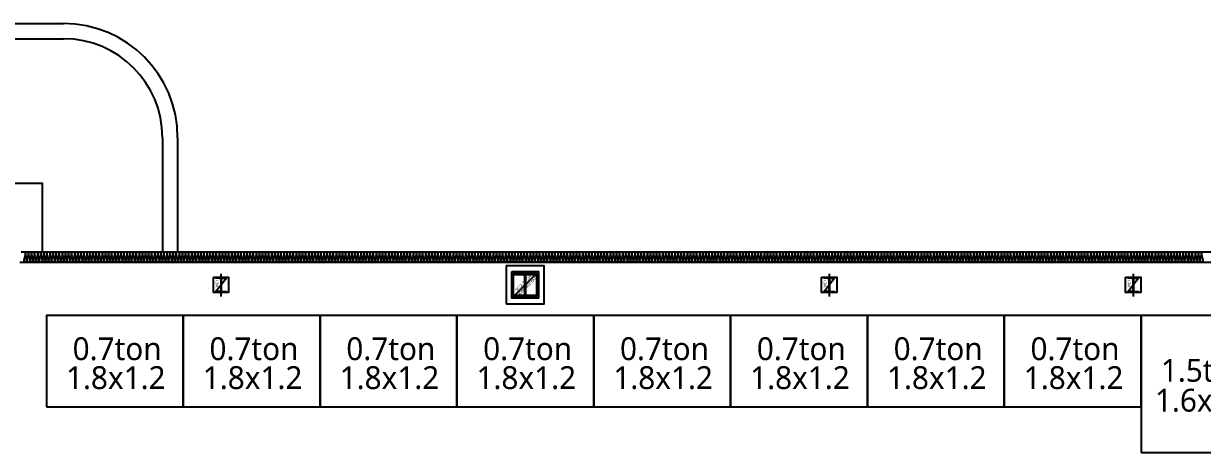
# Model space of a CAD drawing. Header units: millimetres. Extents: x 0 to 420500, y 0 to 297000.
# Drawn here: x 140173 to 155680, y 248553 to 254188 of the extents above; entities that cross this region are included whole.
import ezdxf
from ezdxf.enums import TextEntityAlignment as Align
from ezdxf.xclip import XClip

# ---------------------------------------------------------------- set-up
doc = ezdxf.new("R2010")
doc.units = ezdxf.units.MM
doc.header["$LTSCALE"] = 5000
doc.header["$XCLIPFRAME"] = 0
doc.layers.add('arch', color=8, linetype='Continuous')
doc.layers.add('TRAY', color=3, linetype='Continuous')
doc.styles.add('스타일1', font='malgun.ttf')

# ---------------------------------------------------------------- blocks, each defined once
blk = doc.blocks.new('*U54')
at = {"color": 0}
for points in [[(-10518, 0, -0.414214), (-10533, 15), (-10518, 85, 1), (-10548, 85), (-10533, 15, -0.414214), (-10548, 0, 0.414214)], [(-10488, 0, -0.414214), (-10503, 15), (-10488, 85, 1), (-10518, 85), (-10503, 15, -0.414214), (-10518, 0, 0.414214)], [(-10458, 0, -0.414214), (-10473, 15), (-10458, 85, 1), (-10488, 85), (-10473, 15, -0.414214), (-10488, 0, 0.414214)], [(-10428, 0, -0.414214), (-10443, 15), (-10428, 85, 1), (-10458, 85), (-10443, 15, -0.414214), (-10458, 0, 0.414214)], [(-10398, 0, -0.414214), (-10413, 15), (-10398, 85, 1), (-10428, 85), (-10413, 15, -0.414214), (-10428, 0, 0.414214)], [(-10368, 0, -0.414214), (-10383, 15), (-10368, 85, 1), (-10398, 85), (-10383, 15, -0.414214), (-10398, 0, 0.414214)], [(-10338, 0, -0.414214), (-10353, 15), (-10338, 85, 1), (-10368, 85), (-10353, 15, -0.414214), (-10368, 0, 0.414214)], [(-10308, 0, -0.414214), (-10323, 15), (-10308, 85, 1), (-10338, 85), (-10323, 15, -0.414214), (-10338, 0, 0.414214)], [(-10278, 0, -0.414214), (-10293, 15), (-10278, 85, 1), (-10308, 85), (-10293, 15, -0.414214), (-10308, 0, 0.414214)], [(-10248, 0, -0.414214), (-10263, 15), (-10248, 85, 1), (-10278, 85), (-10263, 15, -0.414214), (-10278, 0, 0.414214)], [(-10218, 0, -0.414214), (-10233, 15), (-10218, 85, 1), (-10248, 85), (-10233, 15, -0.414214), (-10248, 0, 0.414214)], [(-10188, 0, -0.414214), (-10203, 15), (-10188, 85, 1), (-10218, 85), (-10203, 15, -0.414214), (-10218, 0, 0.414214)], [(-10158, 0, -0.414214), (-10173, 15), (-10158, 85, 1), (-10188, 85), (-10173, 15, -0.414214), (-10188, 0, 0.414214)], [(-10128, 0, -0.414214), (-10143, 15), (-10128, 85, 1), (-10158, 85), (-10143, 15, -0.414214), (-10158, 0, 0.414214)], [(-10098, 0, -0.414214), (-10113, 15), (-10098, 85, 1), (-10128, 85), (-10113, 15, -0.414214), (-10128, 0, 0.414214)], [(-10068, 0, -0.414214), (-10083, 15), (-10068, 85, 1), (-10098, 85), (-10083, 15, -0.414214), (-10098, 0, 0.414214)], [(-10038, 0, -0.414214), (-10053, 15), (-10038, 85, 1), (-10068, 85), (-10053, 15, -0.414214), (-10068, 0, 0.414214)], [(-10008, 0, -0.414214), (-10023, 15), (-10008, 85, 1), (-10038, 85), (-10023, 15, -0.414214), (-10038, 0, 0.414214)], [(-9978, 0, -0.414214), (-9993, 15), (-9978, 85, 1), (-10008, 85), (-9993, 15, -0.414214), (-10008, 0, 0.414214)], [(-9948, 0, -0.414214), (-9963, 15), (-9948, 85, 1), (-9978, 85), (-9963, 15, -0.414214), (-9978, 0, 0.414214)], [(-9918, 0, -0.414214), (-9933, 15), (-9918, 85, 1), (-9948, 85), (-9933, 15, -0.414214), (-9948, 0, 0.414214)], [(-9888, 0, -0.414214), (-9903, 15), (-9888, 85, 1), (-9918, 85), (-9903, 15, -0.414214), (-9918, 0, 0.414214)], [(-9858, 0, -0.414214), (-9873, 15), (-9858, 85, 1), (-9888, 85), (-9873, 15, -0.414214), (-9888, 0, 0.414214)], [(-9828, 0, -0.414214), (-9843, 15), (-9828, 85, 1), (-9858, 85), (-9843, 15, -0.414214), (-9858, 0, 0.414214)], [(-9798, 0, -0.414214), (-9813, 15), (-9798, 85, 1), (-9828, 85), (-9813, 15, -0.414214), (-9828, 0, 0.414214)], [(-9768, 0, -0.414214), (-9783, 15), (-9768, 85, 1), (-9798, 85), (-9783, 15, -0.414214), (-9798, 0, 0.414214)], [(-9738, 0, -0.414214), (-9753, 15), (-9738, 85, 1), (-9768, 85), (-9753, 15, -0.414214), (-9768, 0, 0.414214)], [(-9708, 0, -0.414214), (-9723, 15), (-9708, 85, 1), (-9738, 85), (-9723, 15, -0.414214), (-9738, 0, 0.414214)], [(-9678, 0, -0.414214), (-9693, 15), (-9678, 85, 1), (-9708, 85), (-9693, 15, -0.414214), (-9708, 0, 0.414214)], [(-9648, 0, -0.414214), (-9663, 15), (-9648, 85, 1), (-9678, 85), (-9663, 15, -0.414214), (-9678, 0, 0.414214)], [(-9618, 0, -0.414214), (-9633, 15), (-9618, 85, 1), (-9648, 85), (-9633, 15, -0.414214), (-9648, 0, 0.414214)], [(-9588, 0, -0.414214), (-9603, 15), (-9588, 85, 1), (-9618, 85), (-9603, 15, -0.414214), (-9618, 0, 0.414214)], [(-9558, 0, -0.414214), (-9573, 15), (-9558, 85, 1), (-9588, 85), (-9573, 15, -0.414214), (-9588, 0, 0.414214)], [(-9528, 0, -0.414214), (-9543, 15), (-9528, 85, 1), (-9558, 85), (-9543, 15, -0.414214), (-9558, 0, 0.414214)], [(-9498, 0, -0.414214), (-9513, 15), (-9498, 85, 1), (-9528, 85), (-9513, 15, -0.414214), (-9528, 0, 0.414214)], [(-9468, 0, -0.414214), (-9483, 15), (-9468, 85, 1), (-9498, 85), (-9483, 15, -0.414214), (-9498, 0, 0.414214)], [(-9438, 0, -0.414214), (-9453, 15), (-9438, 85, 1), (-9468, 85), (-9453, 15, -0.414214), (-9468, 0, 0.414214)], [(-9408, 0, -0.414214), (-9423, 15), (-9408, 85, 1), (-9438, 85), (-9423, 15, -0.414214), (-9438, 0, 0.414214)], [(-9378, 0, -0.414214), (-9393, 15), (-9378, 85, 1), (-9408, 85), (-9393, 15, -0.414214), (-9408, 0, 0.414214)], [(-9348, 0, -0.414214), (-9363, 15), (-9348, 85, 1), (-9378, 85), (-9363, 15, -0.414214), (-9378, 0, 0.414214)], [(-9318, 0, -0.414214), (-9333, 15), (-9318, 85, 1), (-9348, 85), (-9333, 15, -0.414214), (-9348, 0, 0.414214)], [(-9288, 0, -0.414214), (-9303, 15), (-9288, 85, 1), (-9318, 85), (-9303, 15, -0.414214), (-9318, 0, 0.414214)], [(-9258, 0, -0.414214), (-9273, 15), (-9258, 85, 1), (-9288, 85), (-9273, 15, -0.414214), (-9288, 0, 0.414214)], [(-9228, 0, -0.414214), (-9243, 15), (-9228, 85, 1), (-9258, 85), (-9243, 15, -0.414214), (-9258, 0, 0.414214)], [(-9198, 0, -0.414214), (-9213, 15), (-9198, 85, 1), (-9228, 85), (-9213, 15, -0.414214), (-9228, 0, 0.414214)], [(-9168, 0, -0.414214), (-9183, 15), (-9168, 85, 1), (-9198, 85), (-9183, 15, -0.414214), (-9198, 0, 0.414214)], [(-9138, 0, -0.414214), (-9153, 15), (-9138, 85, 1), (-9168, 85), (-9153, 15, -0.414214), (-9168, 0, 0.414214)], [(-9108, 0, -0.414214), (-9123, 15), (-9108, 85, 1), (-9138, 85), (-9123, 15, -0.414214), (-9138, 0, 0.414214)], [(-9078, 0, -0.414214), (-9093, 15), (-9078, 85, 1), (-9108, 85), (-9093, 15, -0.414214), (-9108, 0, 0.414214)], [(-9048, 0, -0.414214), (-9063, 15), (-9048, 85, 1), (-9078, 85), (-9063, 15, -0.414214), (-9078, 0, 0.414214)], [(-9018, 0, -0.414214), (-9033, 15), (-9018, 85, 1), (-9048, 85), (-9033, 15, -0.414214), (-9048, 0, 0.414214)], [(-8988, 0, -0.414214), (-9003, 15), (-8988, 85, 1), (-9018, 85), (-9003, 15, -0.414214), (-9018, 0, 0.414214)], [(-8958, 0, -0.414214), (-8973, 15), (-8958, 85, 1), (-8988, 85), (-8973, 15, -0.414214), (-8988, 0, 0.414214)], [(-8928, 0, -0.414214), (-8943, 15), (-8928, 85, 1), (-8958, 85), (-8943, 15, -0.414214), (-8958, 0, 0.414214)], [(-8898, 0, -0.414214), (-8913, 15), (-8898, 85, 1), (-8928, 85), (-8913, 15, -0.414214), (-8928, 0, 0.414214)], [(-8868, 0, -0.414214), (-8883, 15), (-8868, 85, 1), (-8898, 85), (-8883, 15, -0.414214), (-8898, 0, 0.414214)], [(-8838, 0, -0.414214), (-8853, 15), (-8838, 85, 1), (-8868, 85), (-8853, 15, -0.414214), (-8868, 0, 0.414214)], [(-8808, 0, -0.414214), (-8823, 15), (-8808, 85, 1), (-8838, 85), (-8823, 15, -0.414214), (-8838, 0, 0.414214)], [(-8778, 0, -0.414214), (-8793, 15), (-8778, 85, 1), (-8808, 85), (-8793, 15, -0.414214), (-8808, 0, 0.414214)], [(-8748, 0, -0.414214), (-8763, 15), (-8748, 85, 1), (-8778, 85), (-8763, 15, -0.414214), (-8778, 0, 0.414214)], [(-8718, 0, -0.414214), (-8733, 15), (-8718, 85, 1), (-8748, 85), (-8733, 15, -0.414214), (-8748, 0, 0.414214)], [(-8688, 0, -0.414214), (-8703, 15), (-8688, 85, 1), (-8718, 85), (-8703, 15, -0.414214), (-8718, 0, 0.414214)], [(-8658, 0, -0.414214), (-8673, 15), (-8658, 85, 1), (-8688, 85), (-8673, 15, -0.414214), (-8688, 0, 0.414214)], [(-8628, 0, -0.414214), (-8643, 15), (-8628, 85, 1), (-8658, 85), (-8643, 15, -0.414214), (-8658, 0, 0.414214)], [(-8598, 0, -0.414214), (-8613, 15), (-8598, 85, 1), (-8628, 85), (-8613, 15, -0.414214), (-8628, 0, 0.414214)], [(-8568, 0, -0.414214), (-8583, 15), (-8568, 85, 1), (-8598, 85), (-8583, 15, -0.414214), (-8598, 0, 0.414214)], [(-8538, 0, -0.414214), (-8553, 15), (-8538, 85, 1), (-8568, 85), (-8553, 15, -0.414214), (-8568, 0, 0.414214)], [(-8508, 0, -0.414214), (-8523, 15), (-8508, 85, 1), (-8538, 85), (-8523, 15, -0.414214), (-8538, 0, 0.414214)], [(-8478, 0, -0.414214), (-8493, 15), (-8478, 85, 1), (-8508, 85), (-8493, 15, -0.414214), (-8508, 0, 0.414214)], [(-8448, 0, -0.414214), (-8463, 15), (-8448, 85, 1), (-8478, 85), (-8463, 15, -0.414214), (-8478, 0, 0.414214)], [(-8418, 0, -0.414214), (-8433, 15), (-8418, 85, 1), (-8448, 85), (-8433, 15, -0.414214), (-8448, 0, 0.414214)], [(-8388, 0, -0.414214), (-8403, 15), (-8388, 85, 1), (-8418, 85), (-8403, 15, -0.414214), (-8418, 0, 0.414214)], [(-8358, 0, -0.414214), (-8373, 15), (-8358, 85, 1), (-8388, 85), (-8373, 15, -0.414214), (-8388, 0, 0.414214)], [(-8328, 0, -0.414214), (-8343, 15), (-8328, 85, 1), (-8358, 85), (-8343, 15, -0.414214), (-8358, 0, 0.414214)], [(-8298, 0, -0.414214), (-8313, 15), (-8298, 85, 1), (-8328, 85), (-8313, 15, -0.414214), (-8328, 0, 0.414214)], [(-8268, 0, -0.414214), (-8283, 15), (-8268, 85, 1), (-8298, 85), (-8283, 15, -0.414214), (-8298, 0, 0.414214)], [(-8238, 0, -0.414214), (-8253, 15), (-8238, 85, 1), (-8268, 85), (-8253, 15, -0.414214), (-8268, 0, 0.414214)], [(-8208, 0, -0.414214), (-8223, 15), (-8208, 85, 1), (-8238, 85), (-8223, 15, -0.414214), (-8238, 0, 0.414214)], [(-8178, 0, -0.414214), (-8193, 15), (-8178, 85, 1), (-8208, 85), (-8193, 15, -0.414214), (-8208, 0, 0.414214)], [(-8148, 0, -0.414214), (-8163, 15), (-8148, 85, 1), (-8178, 85), (-8163, 15, -0.414214), (-8178, 0, 0.414214)], [(-8118, 0, -0.414214), (-8133, 15), (-8118, 85, 1), (-8148, 85), (-8133, 15, -0.414214), (-8148, 0, 0.414214)], [(-8088, 0, -0.414214), (-8103, 15), (-8088, 85, 1), (-8118, 85), (-8103, 15, -0.414214), (-8118, 0, 0.414214)], [(-8058, 0, -0.414214), (-8073, 15), (-8058, 85, 1), (-8088, 85), (-8073, 15, -0.414214), (-8088, 0, 0.414214)], [(-8028, 0, -0.414214), (-8043, 15), (-8028, 85, 1), (-8058, 85), (-8043, 15, -0.414214), (-8058, 0, 0.414214)], [(-7998, 0, -0.414214), (-8013, 15), (-7998, 85, 1), (-8028, 85), (-8013, 15, -0.414214), (-8028, 0, 0.414214)], [(-7968, 0, -0.414214), (-7983, 15), (-7968, 85, 1), (-7998, 85), (-7983, 15, -0.414214), (-7998, 0, 0.414214)], [(-7938, 0, -0.414214), (-7953, 15), (-7938, 85, 1), (-7968, 85), (-7953, 15, -0.414214), (-7968, 0, 0.414214)], [(-7908, 0, -0.414214), (-7923, 15), (-7908, 85, 1), (-7938, 85), (-7923, 15, -0.414214), (-7938, 0, 0.414214)], [(-7878, 0, -0.414214), (-7893, 15), (-7878, 85, 1), (-7908, 85), (-7893, 15, -0.414214), (-7908, 0, 0.414214)], [(-7848, 0, -0.414214), (-7863, 15), (-7848, 85, 1), (-7878, 85), (-7863, 15, -0.414214), (-7878, 0, 0.414214)], [(-7818, 0, -0.414214), (-7833, 15), (-7818, 85, 1), (-7848, 85), (-7833, 15, -0.414214), (-7848, 0, 0.414214)], [(-7788, 0, -0.414214), (-7803, 15), (-7788, 85, 1), (-7818, 85), (-7803, 15, -0.414214), (-7818, 0, 0.414214)], [(-7758, 0, -0.414214), (-7773, 15), (-7758, 85, 1), (-7788, 85), (-7773, 15, -0.414214), (-7788, 0, 0.414214)], [(-7728, 0, -0.414214), (-7743, 15), (-7728, 85, 1), (-7758, 85), (-7743, 15, -0.414214), (-7758, 0, 0.414214)], [(-7698, 0, -0.414214), (-7713, 15), (-7698, 85, 1), (-7728, 85), (-7713, 15, -0.414214), (-7728, 0, 0.414214)], [(-7668, 0, -0.414214), (-7683, 15), (-7668, 85, 1), (-7698, 85), (-7683, 15, -0.414214), (-7698, 0, 0.414214)], [(-7638, 0, -0.414214), (-7653, 15), (-7638, 85, 1), (-7668, 85), (-7653, 15, -0.414214), (-7668, 0, 0.414214)], [(-7608, 0, -0.414214), (-7623, 15), (-7608, 85, 1), (-7638, 85), (-7623, 15, -0.414214), (-7638, 0, 0.414214)], [(-7578, 0, -0.414214), (-7593, 15), (-7578, 85, 1), (-7608, 85), (-7593, 15, -0.414214), (-7608, 0, 0.414214)], [(-7548, 0, -0.414214), (-7563, 15), (-7548, 85, 1), (-7578, 85), (-7563, 15, -0.414214), (-7578, 0, 0.414214)], [(-7518, 0, -0.414214), (-7533, 15), (-7518, 85, 1), (-7548, 85), (-7533, 15, -0.414214), (-7548, 0, 0.414214)], [(-7488, 0, -0.414214), (-7503, 15), (-7488, 85, 1), (-7518, 85), (-7503, 15, -0.414214), (-7518, 0, 0.414214)], [(-7458, 0, -0.414214), (-7473, 15), (-7458, 85, 1), (-7488, 85), (-7473, 15, -0.414214), (-7488, 0, 0.414214)], [(-7428, 0, -0.414214), (-7443, 15), (-7428, 85, 1), (-7458, 85), (-7443, 15, -0.414214), (-7458, 0, 0.414214)], [(-7398, 0, -0.414214), (-7413, 15), (-7398, 85, 1), (-7428, 85), (-7413, 15, -0.414214), (-7428, 0, 0.414214)], [(-7368, 0, -0.414214), (-7383, 15), (-7368, 85, 1), (-7398, 85), (-7383, 15, -0.414214), (-7398, 0, 0.414214)], [(-7338, 0, -0.414214), (-7353, 15), (-7338, 85, 1), (-7368, 85), (-7353, 15, -0.414214), (-7368, 0, 0.414214)], [(-7308, 0, -0.414214), (-7323, 15), (-7308, 85, 1), (-7338, 85), (-7323, 15, -0.414214), (-7338, 0, 0.414214)], [(-7278, 0, -0.414214), (-7293, 15), (-7278, 85, 1), (-7308, 85), (-7293, 15, -0.414214), (-7308, 0, 0.414214)], [(-7248, 0, -0.414214), (-7263, 15), (-7248, 85, 1), (-7278, 85), (-7263, 15, -0.414214), (-7278, 0, 0.414214)], [(-7218, 0, -0.414214), (-7233, 15), (-7218, 85, 1), (-7248, 85), (-7233, 15, -0.414214), (-7248, 0, 0.414214)], [(-7188, 0, -0.414214), (-7203, 15), (-7188, 85, 1), (-7218, 85), (-7203, 15, -0.414214), (-7218, 0, 0.414214)], [(-7158, 0, -0.414214), (-7173, 15), (-7158, 85, 1), (-7188, 85), (-7173, 15, -0.414214), (-7188, 0, 0.414214)], [(-7128, 0, -0.414214), (-7143, 15), (-7128, 85, 1), (-7158, 85), (-7143, 15, -0.414214), (-7158, 0, 0.414214)], [(-7098, 0, -0.414214), (-7113, 15), (-7098, 85, 1), (-7128, 85), (-7113, 15, -0.414214), (-7128, 0, 0.414214)], [(-7068, 0, -0.414214), (-7083, 15), (-7068, 85, 1), (-7098, 85), (-7083, 15, -0.414214), (-7098, 0, 0.414214)], [(-7038, 0, -0.414214), (-7053, 15), (-7038, 85, 1), (-7068, 85), (-7053, 15, -0.414214), (-7068, 0, 0.414214)], [(-7008, 0, -0.414214), (-7023, 15), (-7008, 85, 1), (-7038, 85), (-7023, 15, -0.414214), (-7038, 0, 0.414214)], [(-6978, 0, -0.414214), (-6993, 15), (-6978, 85, 1), (-7008, 85), (-6993, 15, -0.414214), (-7008, 0, 0.414214)], [(-6948, 0, -0.414214), (-6963, 15), (-6948, 85, 1), (-6978, 85), (-6963, 15, -0.414214), (-6978, 0, 0.414214)], [(-6918, 0, -0.414214), (-6933, 15), (-6918, 85, 1), (-6948, 85), (-6933, 15, -0.414214), (-6948, 0, 0.414214)], [(-6888, 0, -0.414214), (-6903, 15), (-6888, 85, 1), (-6918, 85), (-6903, 15, -0.414214), (-6918, 0, 0.414214)], [(-6858, 0, -0.414214), (-6873, 15), (-6858, 85, 1), (-6888, 85), (-6873, 15, -0.414214), (-6888, 0, 0.414214)], [(-6828, 0, -0.414214), (-6843, 15), (-6828, 85, 1), (-6858, 85), (-6843, 15, -0.414214), (-6858, 0, 0.414214)], [(-6798, 0, -0.414214), (-6813, 15), (-6798, 85, 1), (-6828, 85), (-6813, 15, -0.414214), (-6828, 0, 0.414214)], [(-6768, 0, -0.414214), (-6783, 15), (-6768, 85, 1), (-6798, 85), (-6783, 15, -0.414214), (-6798, 0, 0.414214)], [(-6738, 0, -0.414214), (-6753, 15), (-6738, 85, 1), (-6768, 85), (-6753, 15, -0.414214), (-6768, 0, 0.414214)], [(-6708, 0, -0.414214), (-6723, 15), (-6708, 85, 1), (-6738, 85), (-6723, 15, -0.414214), (-6738, 0, 0.414214)], [(-6678, 0, -0.414214), (-6693, 15), (-6678, 85, 1), (-6708, 85), (-6693, 15, -0.414214), (-6708, 0, 0.414214)], [(-6648, 0, -0.414214), (-6663, 15), (-6648, 85, 1), (-6678, 85), (-6663, 15, -0.414214), (-6678, 0, 0.414214)], [(-6618, 0, -0.414214), (-6633, 15), (-6618, 85, 1), (-6648, 85), (-6633, 15, -0.414214), (-6648, 0, 0.414214)], [(-6588, 0, -0.414214), (-6603, 15), (-6588, 85, 1), (-6618, 85), (-6603, 15, -0.414214), (-6618, 0, 0.414214)], [(-6558, 0, -0.414214), (-6573, 15), (-6558, 85, 1), (-6588, 85), (-6573, 15, -0.414214), (-6588, 0, 0.414214)], [(-6528, 0, -0.414214), (-6543, 15), (-6528, 85, 1), (-6558, 85), (-6543, 15, -0.414214), (-6558, 0, 0.414214)], [(-6498, 0, -0.414214), (-6513, 15), (-6498, 85, 1), (-6528, 85), (-6513, 15, -0.414214), (-6528, 0, 0.414214)], [(-6468, 0, -0.414214), (-6483, 15), (-6468, 85, 1), (-6498, 85), (-6483, 15, -0.414214), (-6498, 0, 0.414214)], [(-6438, 0, -0.414214), (-6453, 15), (-6438, 85, 1), (-6468, 85), (-6453, 15, -0.414214), (-6468, 0, 0.414214)], [(-6408, 0, -0.414214), (-6423, 15), (-6408, 85, 1), (-6438, 85), (-6423, 15, -0.414214), (-6438, 0, 0.414214)], [(-6378, 0, -0.414214), (-6393, 15), (-6378, 85, 1), (-6408, 85), (-6393, 15, -0.414214), (-6408, 0, 0.414214)], [(-6348, 0, -0.414214), (-6363, 15), (-6348, 85, 1), (-6378, 85), (-6363, 15, -0.414214), (-6378, 0, 0.414214)], [(-6318, 0, -0.414214), (-6333, 15), (-6318, 85, 1), (-6348, 85), (-6333, 15, -0.414214), (-6348, 0, 0.414214)], [(-6288, 0, -0.414214), (-6303, 15), (-6288, 85, 1), (-6318, 85), (-6303, 15, -0.414214), (-6318, 0, 0.414214)], [(-6258, 0, -0.414214), (-6273, 15), (-6258, 85, 1), (-6288, 85), (-6273, 15, -0.414214), (-6288, 0, 0.414214)], [(-6228, 0, -0.414214), (-6243, 15), (-6228, 85, 1), (-6258, 85), (-6243, 15, -0.414214), (-6258, 0, 0.414214)], [(-6198, 0, -0.414214), (-6213, 15), (-6198, 85, 1), (-6228, 85), (-6213, 15, -0.414214), (-6228, 0, 0.414214)], [(-6168, 0, -0.414214), (-6183, 15), (-6168, 85, 1), (-6198, 85), (-6183, 15, -0.414214), (-6198, 0, 0.414214)], [(-6138, 0, -0.414214), (-6153, 15), (-6138, 85, 1), (-6168, 85), (-6153, 15, -0.414214), (-6168, 0, 0.414214)], [(-6108, 0, -0.414214), (-6123, 15), (-6108, 85, 1), (-6138, 85), (-6123, 15, -0.414214), (-6138, 0, 0.414214)], [(-6078, 0, -0.414214), (-6093, 15), (-6078, 85, 1), (-6108, 85), (-6093, 15, -0.414214), (-6108, 0, 0.414214)], [(-6048, 0, -0.414214), (-6063, 15), (-6048, 85, 1), (-6078, 85), (-6063, 15, -0.414214), (-6078, 0, 0.414214)], [(-6018, 0, -0.414214), (-6033, 15), (-6018, 85, 1), (-6048, 85), (-6033, 15, -0.414214), (-6048, 0, 0.414214)], [(-5988, 0, -0.414214), (-6003, 15), (-5988, 85, 1), (-6018, 85), (-6003, 15, -0.414214), (-6018, 0, 0.414214)], [(-5958, 0, -0.414214), (-5973, 15), (-5958, 85, 1), (-5988, 85), (-5973, 15, -0.414214), (-5988, 0, 0.414214)], [(-5928, 0, -0.414214), (-5943, 15), (-5928, 85, 1), (-5958, 85), (-5943, 15, -0.414214), (-5958, 0, 0.414214)], [(-5898, 0, -0.414214), (-5913, 15), (-5898, 85, 1), (-5928, 85), (-5913, 15, -0.414214), (-5928, 0, 0.414214)], [(-5868, 0, -0.414214), (-5883, 15), (-5868, 85, 1), (-5898, 85), (-5883, 15, -0.414214), (-5898, 0, 0.414214)], [(-5838, 0, -0.414214), (-5853, 15), (-5838, 85, 1), (-5868, 85), (-5853, 15, -0.414214), (-5868, 0, 0.414214)], [(-5808, 0, -0.414214), (-5823, 15), (-5808, 85, 1), (-5838, 85), (-5823, 15, -0.414214), (-5838, 0, 0.414214)], [(-5778, 0, -0.414214), (-5793, 15), (-5778, 85, 1), (-5808, 85), (-5793, 15, -0.414214), (-5808, 0, 0.414214)], [(-5748, 0, -0.414214), (-5763, 15), (-5748, 85, 1), (-5778, 85), (-5763, 15, -0.414214), (-5778, 0, 0.414214)], [(-5718, 0, -0.414214), (-5733, 15), (-5718, 85, 1), (-5748, 85), (-5733, 15, -0.414214), (-5748, 0, 0.414214)], [(-5688, 0, -0.414214), (-5703, 15), (-5688, 85, 1), (-5718, 85), (-5703, 15, -0.414214), (-5718, 0, 0.414214)], [(-5658, 0, -0.414214), (-5673, 15), (-5658, 85, 1), (-5688, 85), (-5673, 15, -0.414214), (-5688, 0, 0.414214)], [(-5628, 0, -0.414214), (-5643, 15), (-5628, 85, 1), (-5658, 85), (-5643, 15, -0.414214), (-5658, 0, 0.414214)], [(-5598, 0, -0.414214), (-5613, 15), (-5598, 85, 1), (-5628, 85), (-5613, 15, -0.414214), (-5628, 0, 0.414214)], [(-5568, 0, -0.414214), (-5583, 15), (-5568, 85, 1), (-5598, 85), (-5583, 15, -0.414214), (-5598, 0, 0.414214)], [(-5538, 0, -0.414214), (-5553, 15), (-5538, 85, 1), (-5568, 85), (-5553, 15, -0.414214), (-5568, 0, 0.414214)], [(-5508, 0, -0.414214), (-5523, 15), (-5508, 85, 1), (-5538, 85), (-5523, 15, -0.414214), (-5538, 0, 0.414214)], [(-5478, 0, -0.414214), (-5493, 15), (-5478, 85, 1), (-5508, 85), (-5493, 15, -0.414214), (-5508, 0, 0.414214)], [(-5448, 0, -0.414214), (-5463, 15), (-5448, 85, 1), (-5478, 85), (-5463, 15, -0.414214), (-5478, 0, 0.414214)], [(-5418, 0, -0.414214), (-5433, 15), (-5418, 85, 1), (-5448, 85), (-5433, 15, -0.414214), (-5448, 0, 0.414214)], [(-5388, 0, -0.414214), (-5403, 15), (-5388, 85, 1), (-5418, 85), (-5403, 15, -0.414214), (-5418, 0, 0.414214)], [(-5358, 0, -0.414214), (-5373, 15), (-5358, 85, 1), (-5388, 85), (-5373, 15, -0.414214), (-5388, 0, 0.414214)], [(-5328, 0, -0.414214), (-5343, 15), (-5328, 85, 1), (-5358, 85), (-5343, 15, -0.414214), (-5358, 0, 0.414214)], [(-5298, 0, -0.414214), (-5313, 15), (-5298, 85, 1), (-5328, 85), (-5313, 15, -0.414214), (-5328, 0, 0.414214)], [(-5268, 0, -0.414214), (-5283, 15), (-5268, 85, 1), (-5298, 85), (-5283, 15, -0.414214), (-5298, 0, 0.414214)], [(-5238, 0, -0.414214), (-5253, 15), (-5238, 85, 1), (-5268, 85), (-5253, 15, -0.414214), (-5268, 0, 0.414214)], [(-5208, 0, -0.414214), (-5223, 15), (-5208, 85, 1), (-5238, 85), (-5223, 15, -0.414214), (-5238, 0, 0.414214)], [(-5178, 0, -0.414214), (-5193, 15), (-5178, 85, 1), (-5208, 85), (-5193, 15, -0.414214), (-5208, 0, 0.414214)], [(-5148, 0, -0.414214), (-5163, 15), (-5148, 85, 1), (-5178, 85), (-5163, 15, -0.414214), (-5178, 0, 0.414214)], [(-5118, 0, -0.414214), (-5133, 15), (-5118, 85, 1), (-5148, 85), (-5133, 15, -0.414214), (-5148, 0, 0.414214)], [(-5088, 0, -0.414214), (-5103, 15), (-5088, 85, 1), (-5118, 85), (-5103, 15, -0.414214), (-5118, 0, 0.414214)], [(-5058, 0, -0.414214), (-5073, 15), (-5058, 85, 1), (-5088, 85), (-5073, 15, -0.414214), (-5088, 0, 0.414214)], [(-5028, 0, -0.414214), (-5043, 15), (-5028, 85, 1), (-5058, 85), (-5043, 15, -0.414214), (-5058, 0, 0.414214)], [(-4998, 0, -0.414214), (-5013, 15), (-4998, 85, 1), (-5028, 85), (-5013, 15, -0.414214), (-5028, 0, 0.414214)], [(-4968, 0, -0.414214), (-4983, 15), (-4968, 85, 1), (-4998, 85), (-4983, 15, -0.414214), (-4998, 0, 0.414214)], [(-4938, 0, -0.414214), (-4953, 15), (-4938, 85, 1), (-4968, 85), (-4953, 15, -0.414214), (-4968, 0, 0.414214)], [(-4908, 0, -0.414214), (-4923, 15), (-4908, 85, 1), (-4938, 85), (-4923, 15, -0.414214), (-4938, 0, 0.414214)], [(-4878, 0, -0.414214), (-4893, 15), (-4878, 85, 1), (-4908, 85), (-4893, 15, -0.414214), (-4908, 0, 0.414214)], [(-4848, 0, -0.414214), (-4863, 15), (-4848, 85, 1), (-4878, 85), (-4863, 15, -0.414214), (-4878, 0, 0.414214)], [(-4818, 0, -0.414214), (-4833, 15), (-4818, 85, 1), (-4848, 85), (-4833, 15, -0.414214), (-4848, 0, 0.414214)], [(-4788, 0, -0.414214), (-4803, 15), (-4788, 85, 1), (-4818, 85), (-4803, 15, -0.414214), (-4818, 0, 0.414214)], [(-4758, 0, -0.414214), (-4773, 15), (-4758, 85, 1), (-4788, 85), (-4773, 15, -0.414214), (-4788, 0, 0.414214)], [(-4728, 0, -0.414214), (-4743, 15), (-4728, 85, 1), (-4758, 85), (-4743, 15, -0.414214), (-4758, 0, 0.414214)], [(-4698, 0, -0.414214), (-4713, 15), (-4698, 85, 1), (-4728, 85), (-4713, 15, -0.414214), (-4728, 0, 0.414214)], [(-4668, 0, -0.414214), (-4683, 15), (-4668, 85, 1), (-4698, 85), (-4683, 15, -0.414214), (-4698, 0, 0.414214)], [(-4638, 0, -0.414214), (-4653, 15), (-4638, 85, 1), (-4668, 85), (-4653, 15, -0.414214), (-4668, 0, 0.414214)], [(-4608, 0, -0.414214), (-4623, 15), (-4608, 85, 1), (-4638, 85), (-4623, 15, -0.414214), (-4638, 0, 0.414214)], [(-4578, 0, -0.414214), (-4593, 15), (-4578, 85, 1), (-4608, 85), (-4593, 15, -0.414214), (-4608, 0, 0.414214)], [(-4548, 0, -0.414214), (-4563, 15), (-4548, 85, 1), (-4578, 85), (-4563, 15, -0.414214), (-4578, 0, 0.414214)], [(-4518, 0, -0.414214), (-4533, 15), (-4518, 85, 1), (-4548, 85), (-4533, 15, -0.414214), (-4548, 0, 0.414214)], [(-4488, 0, -0.414214), (-4503, 15), (-4488, 85, 1), (-4518, 85), (-4503, 15, -0.414214), (-4518, 0, 0.414214)], [(-4458, 0, -0.414214), (-4473, 15), (-4458, 85, 1), (-4488, 85), (-4473, 15, -0.414214), (-4488, 0, 0.414214)], [(-4428, 0, -0.414214), (-4443, 15), (-4428, 85, 1), (-4458, 85), (-4443, 15, -0.414214), (-4458, 0, 0.414214)], [(-4398, 0, -0.414214), (-4413, 15), (-4398, 85, 1), (-4428, 85), (-4413, 15, -0.414214), (-4428, 0, 0.414214)], [(-4368, 0, -0.414214), (-4383, 15), (-4368, 85, 1), (-4398, 85), (-4383, 15, -0.414214), (-4398, 0, 0.414214)], [(-4338, 0, -0.414214), (-4353, 15), (-4338, 85, 1), (-4368, 85), (-4353, 15, -0.414214), (-4368, 0, 0.414214)], [(-4308, 0, -0.414214), (-4323, 15), (-4308, 85, 1), (-4338, 85), (-4323, 15, -0.414214), (-4338, 0, 0.414214)], [(-4278, 0, -0.414214), (-4293, 15), (-4278, 85, 1), (-4308, 85), (-4293, 15, -0.414214), (-4308, 0, 0.414214)], [(-4248, 0, -0.414214), (-4263, 15), (-4248, 85, 1), (-4278, 85), (-4263, 15, -0.414214), (-4278, 0, 0.414214)], [(-4218, 0, -0.414214), (-4233, 15), (-4218, 85, 1), (-4248, 85), (-4233, 15, -0.414214), (-4248, 0, 0.414214)], [(-4188, 0, -0.414214), (-4203, 15), (-4188, 85, 1), (-4218, 85), (-4203, 15, -0.414214), (-4218, 0, 0.414214)], [(-4158, 0, -0.414214), (-4173, 15), (-4158, 85, 1), (-4188, 85), (-4173, 15, -0.414214), (-4188, 0, 0.414214)], [(-4128, 0, -0.414214), (-4143, 15), (-4128, 85, 1), (-4158, 85), (-4143, 15, -0.414214), (-4158, 0, 0.414214)], [(-4098, 0, -0.414214), (-4113, 15), (-4098, 85, 1), (-4128, 85), (-4113, 15, -0.414214), (-4128, 0, 0.414214)], [(-4068, 0, -0.414214), (-4083, 15), (-4068, 85, 1), (-4098, 85), (-4083, 15, -0.414214), (-4098, 0, 0.414214)], [(-4038, 0, -0.414214), (-4053, 15), (-4038, 85, 1), (-4068, 85), (-4053, 15, -0.414214), (-4068, 0, 0.414214)], [(-4008, 0, -0.414214), (-4023, 15), (-4008, 85, 1), (-4038, 85), (-4023, 15, -0.414214), (-4038, 0, 0.414214)], [(-3978, 0, -0.414214), (-3993, 15), (-3978, 85, 1), (-4008, 85), (-3993, 15, -0.414214), (-4008, 0, 0.414214)], [(-3948, 0, -0.414214), (-3963, 15), (-3948, 85, 1), (-3978, 85), (-3963, 15, -0.414214), (-3978, 0, 0.414214)], [(-3918, 0, -0.414214), (-3933, 15), (-3918, 85, 1), (-3948, 85), (-3933, 15, -0.414214), (-3948, 0, 0.414214)], [(-3888, 0, -0.414214), (-3903, 15), (-3888, 85, 1), (-3918, 85), (-3903, 15, -0.414214), (-3918, 0, 0.414214)], [(-3858, 0, -0.414214), (-3873, 15), (-3858, 85, 1), (-3888, 85), (-3873, 15, -0.414214), (-3888, 0, 0.414214)], [(-3828, 0, -0.414214), (-3843, 15), (-3828, 85, 1), (-3858, 85), (-3843, 15, -0.414214), (-3858, 0, 0.414214)], [(-3798, 0, -0.414214), (-3813, 15), (-3798, 85, 1), (-3828, 85), (-3813, 15, -0.414214), (-3828, 0, 0.414214)], [(-3768, 0, -0.414214), (-3783, 15), (-3768, 85, 1), (-3798, 85), (-3783, 15, -0.414214), (-3798, 0, 0.414214)], [(-3738, 0, -0.414214), (-3753, 15), (-3738, 85, 1), (-3768, 85), (-3753, 15, -0.414214), (-3768, 0, 0.414214)], [(-3708, 0, -0.414214), (-3723, 15), (-3708, 85, 1), (-3738, 85), (-3723, 15, -0.414214), (-3738, 0, 0.414214)], [(-3678, 0, -0.414214), (-3693, 15), (-3678, 85, 1), (-3708, 85), (-3693, 15, -0.414214), (-3708, 0, 0.414214)], [(-3648, 0, -0.414214), (-3663, 15), (-3648, 85, 1), (-3678, 85), (-3663, 15, -0.414214), (-3678, 0, 0.414214)], [(-3618, 0, -0.414214), (-3633, 15), (-3618, 85, 1), (-3648, 85), (-3633, 15, -0.414214), (-3648, 0, 0.414214)], [(-3588, 0, -0.414214), (-3603, 15), (-3588, 85, 1), (-3618, 85), (-3603, 15, -0.414214), (-3618, 0, 0.414214)], [(-3558, 0, -0.414214), (-3573, 15), (-3558, 85, 1), (-3588, 85), (-3573, 15, -0.414214), (-3588, 0, 0.414214)], [(-3528, 0, -0.414214), (-3543, 15), (-3528, 85, 1), (-3558, 85), (-3543, 15, -0.414214), (-3558, 0, 0.414214)], [(-3498, 0, -0.414214), (-3513, 15), (-3498, 85, 1), (-3528, 85), (-3513, 15, -0.414214), (-3528, 0, 0.414214)], [(-3468, 0, -0.414214), (-3483, 15), (-3468, 85, 1), (-3498, 85), (-3483, 15, -0.414214), (-3498, 0, 0.414214)], [(-3438, 0, -0.414214), (-3453, 15), (-3438, 85, 1), (-3468, 85), (-3453, 15, -0.414214), (-3468, 0, 0.414214)], [(-3408, 0, -0.414214), (-3423, 15), (-3408, 85, 1), (-3438, 85), (-3423, 15, -0.414214), (-3438, 0, 0.414214)], [(-3378, 0, -0.414214), (-3393, 15), (-3378, 85, 1), (-3408, 85), (-3393, 15, -0.414214), (-3408, 0, 0.414214)], [(-3348, 0, -0.414214), (-3363, 15), (-3348, 85, 1), (-3378, 85), (-3363, 15, -0.414214), (-3378, 0, 0.414214)], [(-3318, 0, -0.414214), (-3333, 15), (-3318, 85, 1), (-3348, 85), (-3333, 15, -0.414214), (-3348, 0, 0.414214)], [(-3288, 0, -0.414214), (-3303, 15), (-3288, 85, 1), (-3318, 85), (-3303, 15, -0.414214), (-3318, 0, 0.414214)], [(-3258, 0, -0.414214), (-3273, 15), (-3258, 85, 1), (-3288, 85), (-3273, 15, -0.414214), (-3288, 0, 0.414214)], [(-3228, 0, -0.414214), (-3243, 15), (-3228, 85, 1), (-3258, 85), (-3243, 15, -0.414214), (-3258, 0, 0.414214)], [(-3198, 0, -0.414214), (-3213, 15), (-3198, 85, 1), (-3228, 85), (-3213, 15, -0.414214), (-3228, 0, 0.414214)], [(-3168, 0, -0.414214), (-3183, 15), (-3168, 85, 1), (-3198, 85), (-3183, 15, -0.414214), (-3198, 0, 0.414214)], [(-3138, 0, -0.414214), (-3153, 15), (-3138, 85, 1), (-3168, 85), (-3153, 15, -0.414214), (-3168, 0, 0.414214)], [(-3108, 0, -0.414214), (-3123, 15), (-3108, 85, 1), (-3138, 85), (-3123, 15, -0.414214), (-3138, 0, 0.414214)], [(-3078, 0, -0.414214), (-3093, 15), (-3078, 85, 1), (-3108, 85), (-3093, 15, -0.414214), (-3108, 0, 0.414214)], [(-3048, 0, -0.414214), (-3063, 15), (-3048, 85, 1), (-3078, 85), (-3063, 15, -0.414214), (-3078, 0, 0.414214)], [(-3018, 0, -0.414214), (-3033, 15), (-3018, 85, 1), (-3048, 85), (-3033, 15, -0.414214), (-3048, 0, 0.414214)], [(-2988, 0, -0.414214), (-3003, 15), (-2988, 85, 1), (-3018, 85), (-3003, 15, -0.414214), (-3018, 0, 0.414214)], [(-2958, 0, -0.414214), (-2973, 15), (-2958, 85, 1), (-2988, 85), (-2973, 15, -0.414214), (-2988, 0, 0.414214)], [(-2928, 0, -0.414214), (-2943, 15), (-2928, 85, 1), (-2958, 85), (-2943, 15, -0.414214), (-2958, 0, 0.414214)], [(-2898, 0, -0.414214), (-2913, 15), (-2898, 85, 1), (-2928, 85), (-2913, 15, -0.414214), (-2928, 0, 0.414214)], [(-2868, 0, -0.414214), (-2883, 15), (-2868, 85, 1), (-2898, 85), (-2883, 15, -0.414214), (-2898, 0, 0.414214)], [(-2838, 0, -0.414214), (-2853, 15), (-2838, 85, 1), (-2868, 85), (-2853, 15, -0.414214), (-2868, 0, 0.414214)], [(-2808, 0, -0.414214), (-2823, 15), (-2808, 85, 1), (-2838, 85), (-2823, 15, -0.414214), (-2838, 0, 0.414214)], [(-2778, 0, -0.414214), (-2793, 15), (-2778, 85, 1), (-2808, 85), (-2793, 15, -0.414214), (-2808, 0, 0.414214)], [(-2748, 0, -0.414214), (-2763, 15), (-2748, 85, 1), (-2778, 85), (-2763, 15, -0.414214), (-2778, 0, 0.414214)], [(-2718, 0, -0.414214), (-2733, 15), (-2718, 85, 1), (-2748, 85), (-2733, 15, -0.414214), (-2748, 0, 0.414214)], [(-2688, 0, -0.414214), (-2703, 15), (-2688, 85, 1), (-2718, 85), (-2703, 15, -0.414214), (-2718, 0, 0.414214)], [(-2658, 0, -0.414214), (-2673, 15), (-2658, 85, 1), (-2688, 85), (-2673, 15, -0.414214), (-2688, 0, 0.414214)], [(-2628, 0, -0.414214), (-2643, 15), (-2628, 85, 1), (-2658, 85), (-2643, 15, -0.414214), (-2658, 0, 0.414214)], [(-2598, 0, -0.414214), (-2613, 15), (-2598, 85, 1), (-2628, 85), (-2613, 15, -0.414214), (-2628, 0, 0.414214)], [(-2568, 0, -0.414214), (-2583, 15), (-2568, 85, 1), (-2598, 85), (-2583, 15, -0.414214), (-2598, 0, 0.414214)], [(-2538, 0, -0.414214), (-2553, 15), (-2538, 85, 1), (-2568, 85), (-2553, 15, -0.414214), (-2568, 0, 0.414214)], [(-2508, 0, -0.414214), (-2523, 15), (-2508, 85, 1), (-2538, 85), (-2523, 15, -0.414214), (-2538, 0, 0.414214)], [(-2478, 0, -0.414214), (-2493, 15), (-2478, 85, 1), (-2508, 85), (-2493, 15, -0.414214), (-2508, 0, 0.414214)], [(-2448, 0, -0.414214), (-2463, 15), (-2448, 85, 1), (-2478, 85), (-2463, 15, -0.414214), (-2478, 0, 0.414214)], [(-2418, 0, -0.414214), (-2433, 15), (-2418, 85, 1), (-2448, 85), (-2433, 15, -0.414214), (-2448, 0, 0.414214)], [(-2388, 0, -0.414214), (-2403, 15), (-2388, 85, 1), (-2418, 85), (-2403, 15, -0.414214), (-2418, 0, 0.414214)], [(-2358, 0, -0.414214), (-2373, 15), (-2358, 85, 1), (-2388, 85), (-2373, 15, -0.414214), (-2388, 0, 0.414214)], [(-2328, 0, -0.414214), (-2343, 15), (-2328, 85, 1), (-2358, 85), (-2343, 15, -0.414214), (-2358, 0, 0.414214)], [(-2298, 0, -0.414214), (-2313, 15), (-2298, 85, 1), (-2328, 85), (-2313, 15, -0.414214), (-2328, 0, 0.414214)], [(-2268, 0, -0.414214), (-2283, 15), (-2268, 85, 1), (-2298, 85), (-2283, 15, -0.414214), (-2298, 0, 0.414214)], [(-2238, 0, -0.414214), (-2253, 15), (-2238, 85, 1), (-2268, 85), (-2253, 15, -0.414214), (-2268, 0, 0.414214)], [(-2208, 0, -0.414214), (-2223, 15), (-2208, 85, 1), (-2238, 85), (-2223, 15, -0.414214), (-2238, 0, 0.414214)], [(-2178, 0, -0.414214), (-2193, 15), (-2178, 85, 1), (-2208, 85), (-2193, 15, -0.414214), (-2208, 0, 0.414214)], [(-2148, 0, -0.414214), (-2163, 15), (-2148, 85, 1), (-2178, 85), (-2163, 15, -0.414214), (-2178, 0, 0.414214)], [(-2118, 0, -0.414214), (-2133, 15), (-2118, 85, 1), (-2148, 85), (-2133, 15, -0.414214), (-2148, 0, 0.414214)], [(-2088, 0, -0.414214), (-2103, 15), (-2088, 85, 1), (-2118, 85), (-2103, 15, -0.414214), (-2118, 0, 0.414214)], [(-2058, 0, -0.414214), (-2073, 15), (-2058, 85, 1), (-2088, 85), (-2073, 15, -0.414214), (-2088, 0, 0.414214)], [(-2028, 0, -0.414214), (-2043, 15), (-2028, 85, 1), (-2058, 85), (-2043, 15, -0.414214), (-2058, 0, 0.414214)], [(-1998, 0, -0.414214), (-2013, 15), (-1998, 85, 1), (-2028, 85), (-2013, 15, -0.414214), (-2028, 0, 0.414214)], [(-1968, 0, -0.414214), (-1983, 15), (-1968, 85, 1), (-1998, 85), (-1983, 15, -0.414214), (-1998, 0, 0.414214)], [(-1938, 0, -0.414214), (-1953, 15), (-1938, 85, 1), (-1968, 85), (-1953, 15, -0.414214), (-1968, 0, 0.414214)], [(-1908, 0, -0.414214), (-1923, 15), (-1908, 85, 1), (-1938, 85), (-1923, 15, -0.414214), (-1938, 0, 0.414214)], [(-1878, 0, -0.414214), (-1893, 15), (-1878, 85, 1), (-1908, 85), (-1893, 15, -0.414214), (-1908, 0, 0.414214)], [(-1848, 0, -0.414214), (-1863, 15), (-1848, 85, 1), (-1878, 85), (-1863, 15, -0.414214), (-1878, 0, 0.414214)], [(-1818, 0, -0.414214), (-1833, 15), (-1818, 85, 1), (-1848, 85), (-1833, 15, -0.414214), (-1848, 0, 0.414214)], [(-1788, 0, -0.414214), (-1803, 15), (-1788, 85, 1), (-1818, 85), (-1803, 15, -0.414214), (-1818, 0, 0.414214)], [(-1758, 0, -0.414214), (-1773, 15), (-1758, 85, 1), (-1788, 85), (-1773, 15, -0.414214), (-1788, 0, 0.414214)], [(-1728, 0, -0.414214), (-1743, 15), (-1728, 85, 1), (-1758, 85), (-1743, 15, -0.414214), (-1758, 0, 0.414214)], [(-1698, 0, -0.414214), (-1713, 15), (-1698, 85, 1), (-1728, 85), (-1713, 15, -0.414214), (-1728, 0, 0.414214)], [(-1668, 0, -0.414214), (-1683, 15), (-1668, 85, 1), (-1698, 85), (-1683, 15, -0.414214), (-1698, 0, 0.414214)], [(-1638, 0, -0.414214), (-1653, 15), (-1638, 85, 1), (-1668, 85), (-1653, 15, -0.414214), (-1668, 0, 0.414214)], [(-1608, 0, -0.414214), (-1623, 15), (-1608, 85, 1), (-1638, 85), (-1623, 15, -0.414214), (-1638, 0, 0.414214)], [(-1578, 0, -0.414214), (-1593, 15), (-1578, 85, 1), (-1608, 85), (-1593, 15, -0.414214), (-1608, 0, 0.414214)], [(-1548, 0, -0.414214), (-1563, 15), (-1548, 85, 1), (-1578, 85), (-1563, 15, -0.414214), (-1578, 0, 0.414214)], [(-1518, 0, -0.414214), (-1533, 15), (-1518, 85, 1), (-1548, 85), (-1533, 15, -0.414214), (-1548, 0, 0.414214)], [(-1488, 0, -0.414214), (-1503, 15), (-1488, 85, 1), (-1518, 85), (-1503, 15, -0.414214), (-1518, 0, 0.414214)], [(-1458, 0, -0.414214), (-1473, 15), (-1458, 85, 1), (-1488, 85), (-1473, 15, -0.414214), (-1488, 0, 0.414214)], [(-1428, 0, -0.414214), (-1443, 15), (-1428, 85, 1), (-1458, 85), (-1443, 15, -0.414214), (-1458, 0, 0.414214)], [(-1398, 0, -0.414214), (-1413, 15), (-1398, 85, 1), (-1428, 85), (-1413, 15, -0.414214), (-1428, 0, 0.414214)], [(-1368, 0, -0.414214), (-1383, 15), (-1368, 85, 1), (-1398, 85), (-1383, 15, -0.414214), (-1398, 0, 0.414214)], [(-1338, 0, -0.414214), (-1353, 15), (-1338, 85, 1), (-1368, 85), (-1353, 15, -0.414214), (-1368, 0, 0.414214)], [(-1308, 0, -0.414214), (-1323, 15), (-1308, 85, 1), (-1338, 85), (-1323, 15, -0.414214), (-1338, 0, 0.414214)], [(-1278, 0, -0.414214), (-1293, 15), (-1278, 85, 1), (-1308, 85), (-1293, 15, -0.414214), (-1308, 0, 0.414214)], [(-1248, 0, -0.414214), (-1263, 15), (-1248, 85, 1), (-1278, 85), (-1263, 15, -0.414214), (-1278, 0, 0.414214)], [(-1218, 0, -0.414214), (-1233, 15), (-1218, 85, 1), (-1248, 85), (-1233, 15, -0.414214), (-1248, 0, 0.414214)], [(-1188, 0, -0.414214), (-1203, 15), (-1188, 85, 1), (-1218, 85), (-1203, 15, -0.414214), (-1218, 0, 0.414214)], [(-1158, 0, -0.414214), (-1173, 15), (-1158, 85, 1), (-1188, 85), (-1173, 15, -0.414214), (-1188, 0, 0.414214)], [(-1128, 0, -0.414214), (-1143, 15), (-1128, 85, 1), (-1158, 85), (-1143, 15, -0.414214), (-1158, 0, 0.414214)], [(-1098, 0, -0.414214), (-1113, 15), (-1098, 85, 1), (-1128, 85), (-1113, 15, -0.414214), (-1128, 0, 0.414214)], [(-1068, 0, -0.414214), (-1083, 15), (-1068, 85, 1), (-1098, 85), (-1083, 15, -0.414214), (-1098, 0, 0.414214)], [(-1038, 0, -0.414214), (-1053, 15), (-1038, 85, 1), (-1068, 85), (-1053, 15, -0.414214), (-1068, 0, 0.414214)], [(-1008, 0, -0.414214), (-1023, 15), (-1008, 85, 1), (-1038, 85), (-1023, 15, -0.414214), (-1038, 0, 0.414214)], [(-978, 0, -0.414214), (-993, 15), (-978, 85, 1), (-1008, 85), (-993, 15, -0.414214), (-1008, 0, 0.414214)], [(-948, 0, -0.414214), (-963, 15), (-948, 85, 1), (-978, 85), (-963, 15, -0.414214), (-978, 0, 0.414214)], [(-918, 0, -0.414214), (-933, 15), (-918, 85, 1), (-948, 85), (-933, 15, -0.414214), (-948, 0, 0.414214)], [(-888, 0, -0.414214), (-903, 15), (-888, 85, 1), (-918, 85), (-903, 15, -0.414214), (-918, 0, 0.414214)], [(-858, 0, -0.414214), (-873, 15), (-858, 85, 1), (-888, 85), (-873, 15, -0.414214), (-888, 0, 0.414214)], [(-828, 0, -0.414214), (-843, 15), (-828, 85, 1), (-858, 85), (-843, 15, -0.414214), (-858, 0, 0.414214)], [(-798, 0, -0.414214), (-813, 15), (-798, 85, 1), (-828, 85), (-813, 15, -0.414214), (-828, 0, 0.414214)], [(-768, 0, -0.414214), (-783, 15), (-768, 85, 1), (-798, 85), (-783, 15, -0.414214), (-798, 0, 0.414214)], [(-738, 0, -0.414214), (-753, 15), (-738, 85, 1), (-768, 85), (-753, 15, -0.414214), (-768, 0, 0.414214)], [(-708, 0, -0.414214), (-723, 15), (-708, 85, 1), (-738, 85), (-723, 15, -0.414214), (-738, 0, 0.414214)], [(-678, 0, -0.414214), (-693, 15), (-678, 85, 1), (-708, 85), (-693, 15, -0.414214), (-708, 0, 0.414214)], [(-648, 0, -0.414214), (-663, 15), (-648, 85, 1), (-678, 85), (-663, 15, -0.414214), (-678, 0, 0.414214)], [(-618, 0, -0.414214), (-633, 15), (-618, 85, 1), (-648, 85), (-633, 15, -0.414214), (-648, 0, 0.414214)], [(-588, 0, -0.414214), (-603, 15), (-588, 85, 1), (-618, 85), (-603, 15, -0.414214), (-618, 0, 0.414214)], [(-558, 0, -0.414214), (-573, 15), (-558, 85, 1), (-588, 85), (-573, 15, -0.414214), (-588, 0, 0.414214)], [(-528, 0, -0.414214), (-543, 15), (-528, 85, 1), (-558, 85), (-543, 15, -0.414214), (-558, 0, 0.414214)], [(-498, 0, -0.414214), (-513, 15), (-498, 85, 1), (-528, 85), (-513, 15, -0.414214), (-528, 0, 0.414214)], [(-468, 0, -0.414214), (-483, 15), (-468, 85, 1), (-498, 85), (-483, 15, -0.414214), (-498, 0, 0.414214)], [(-438, 0, -0.414214), (-453, 15), (-438, 85, 1), (-468, 85), (-453, 15, -0.414214), (-468, 0, 0.414214)], [(-408, 0, -0.414214), (-423, 15), (-408, 85, 1), (-438, 85), (-423, 15, -0.414214), (-438, 0, 0.414214)], [(-378, 0, -0.414214), (-393, 15), (-378, 85, 1), (-408, 85), (-393, 15, -0.414214), (-408, 0, 0.414214)], [(-348, 0, -0.414214), (-363, 15), (-348, 85, 1), (-378, 85), (-363, 15, -0.414214), (-378, 0, 0.414214)], [(-318, 0, -0.414214), (-333, 15), (-318, 85, 1), (-348, 85), (-333, 15, -0.414214), (-348, 0, 0.414214)], [(-288, 0, -0.414214), (-303, 15), (-288, 85, 1), (-318, 85), (-303, 15, -0.414214), (-318, 0, 0.414214)], [(-258, 0, -0.414214), (-273, 15), (-258, 85, 1), (-288, 85), (-273, 15, -0.414214), (-288, 0, 0.414214)], [(-228, 0, -0.414214), (-243, 15), (-228, 85, 1), (-258, 85), (-243, 15, -0.414214), (-258, 0, 0.414214)], [(-198, 0, -0.414214), (-213, 15), (-198, 85, 1), (-228, 85), (-213, 15, -0.414214), (-228, 0, 0.414214)], [(-168, 0, -0.414214), (-183, 15), (-168, 85, 1), (-198, 85), (-183, 15, -0.414214), (-198, 0, 0.414214)], [(-138, 0, -0.414214), (-153, 15), (-138, 85, 1), (-168, 85), (-153, 15, -0.414214), (-168, 0, 0.414214)], [(-108, 0, -0.414214), (-123, 15), (-108, 85, 1), (-138, 85), (-123, 15, -0.414214), (-138, 0, 0.414214)], [(-78, 0, -0.414214), (-93, 15), (-78, 85, 1), (-108, 85), (-93, 15, -0.414214), (-108, 0, 0.414214)], [(-48, 0, -0.414214), (-63, 15), (-48, 85, 1), (-78, 85), (-63, 15, -0.414214), (-78, 0, 0.414214)], [(-18, 0, -0.414214), (-33, 15), (-18, 85, 1), (-48, 85), (-33, 15, -0.414214), (-48, 0, 0.414214)], [(12, 0, -0.414214), (-3, 15), (12, 85, 1), (-18, 85), (-3, 15, -0.414214), (-18, 0, 0.414214)], [(42, 0, -0.414214), (27, 15), (42, 85, 1), (12, 85), (27, 15, -0.414214), (12, 0, 0.414214)], [(72, 0, -0.414214), (57, 15), (72, 85, 1), (42, 85), (57, 15, -0.414214), (42, 0, 0.414214)], [(102, 0, -0.414214), (87, 15), (102, 85, 1), (72, 85), (87, 15, -0.414214), (72, 0, 0.414214)], [(132, 0, -0.414214), (117, 15), (132, 85, 1), (102, 85), (117, 15, -0.414214), (102, 0, 0.414214)], [(162, 0, -0.414214), (147, 15), (162, 85, 1), (132, 85), (147, 15, -0.414214), (132, 0, 0.414214)], [(192, 0, -0.414214), (177, 15), (192, 85, 1), (162, 85), (177, 15, -0.414214), (162, 0, 0.414214)], [(222, 0, -0.414214), (207, 15), (222, 85, 1), (192, 85), (207, 15, -0.414214), (192, 0, 0.414214)], [(252, 0, -0.414214), (237, 15), (252, 85, 1), (222, 85), (237, 15, -0.414214), (222, 0, 0.414214)], [(282, 0, -0.414214), (267, 15), (282, 85, 1), (252, 85), (267, 15, -0.414214), (252, 0, 0.414214)], [(312, 0, -0.414214), (297, 15), (312, 85, 1), (282, 85), (297, 15, -0.414214), (282, 0, 0.414214)], [(342, 0, -0.414214), (327, 15), (342, 85, 1), (312, 85), (327, 15, -0.414214), (312, 0, 0.414214)], [(372, 0, -0.414214), (357, 15), (372, 85, 1), (342, 85), (357, 15, -0.414214), (342, 0, 0.414214)], [(402, 0, -0.414214), (387, 15), (402, 85, 1), (372, 85), (387, 15, -0.414214), (372, 0, 0.414214)], [(432, 0, -0.414214), (417, 15), (432, 85, 1), (402, 85), (417, 15, -0.414214), (402, 0, 0.414214)], [(462, 0, -0.414214), (447, 15), (462, 85, 1), (432, 85), (447, 15, -0.414214), (432, 0, 0.414214)], [(492, 0, -0.414214), (477, 15), (492, 85, 1), (462, 85), (477, 15, -0.414214), (462, 0, 0.414214)], [(522, 0, -0.414214), (507, 15), (522, 85, 1), (492, 85), (507, 15, -0.414214), (492, 0, 0.414214)], [(552, 0, -0.414214), (537, 15), (552, 85, 1), (522, 85), (537, 15, -0.414214), (522, 0, 0.414214)], [(582, 0, -0.414214), (567, 15), (582, 85, 1), (552, 85), (567, 15, -0.414214), (552, 0, 0.414214)], [(612, 0, -0.414214), (597, 15), (612, 85, 1), (582, 85), (597, 15, -0.414214), (582, 0, 0.414214)], [(642, 0, -0.414214), (627, 15), (642, 85, 1), (612, 85), (627, 15, -0.414214), (612, 0, 0.414214)], [(672, 0, -0.414214), (657, 15), (672, 85, 1), (642, 85), (657, 15, -0.414214), (642, 0, 0.414214)], [(702, 0, -0.414214), (687, 15), (702, 85, 1), (672, 85), (687, 15, -0.414214), (672, 0, 0.414214)], [(732, 0, -0.414214), (717, 15), (732, 85, 1), (702, 85), (717, 15, -0.414214), (702, 0, 0.414214)], [(762, 0, -0.414214), (747, 15), (762, 85, 1), (732, 85), (747, 15, -0.414214), (732, 0, 0.414214)], [(792, 0, -0.414214), (777, 15), (792, 85, 1), (762, 85), (777, 15, -0.414214), (762, 0, 0.414214)], [(822, 0, -0.414214), (807, 15), (822, 85, 1), (792, 85), (807, 15, -0.414214), (792, 0, 0.414214)], [(852, 0, -0.414214), (837, 15), (852, 85, 1), (822, 85), (837, 15, -0.414214), (822, 0, 0.414214)], [(882, 0, -0.414214), (867, 15), (882, 85, 1), (852, 85), (867, 15, -0.414214), (852, 0, 0.414214)], [(912, 0, -0.414214), (897, 15), (912, 85, 1), (882, 85), (897, 15, -0.414214), (882, 0, 0.414214)], [(942, 0, -0.414214), (927, 15), (942, 85, 1), (912, 85), (927, 15, -0.414214), (912, 0, 0.414214)]]:
    blk.add_lwpolyline(points, format="xyb", dxfattribs=at)
blk = doc.blocks.new('S-SC12')
at = {"color": 0}
blk.add_line((-150, -150), (150, 150), dxfattribs=at)
for points in [[(-175, 175), (175, 175), (175, -175), (-175, -175)], [(-150, 150), (150, 150), (150, -150), (-150, -150)]]:
    blk.add_lwpolyline(points, close=True, dxfattribs=at)
blk.add_lwpolyline([(-150, -150), (-150, -135), (-23, -135, 0.414214), (-5, -117), (-5, 117, 0.414214), (-23, 135), (-150, 135), (-150, 150), (150, 150), (150, 135), (23, 135, 0.414214), (5, 117), (5, -117, 0.414214), (23, -135), (150, -135), (150, -150)], format="xyb", close=True, dxfattribs=at)
at = {"color": 0, "style": '스타일1'}
blk.add_text('H-300X300X10X15', height=35, rotation=45, dxfattribs=at).set_placement((19, -23), align=Align.MIDDLE_CENTER)
blk.add_text('SC12, SC12A', height=35, rotation=45, dxfattribs=at).set_placement((-109, -83))
blk = doc.blocks.new('*U117')
at = {"color": 0}
for p, q in [((59, 185), (0, 185)), ((72, 172), (72, 22)), ((78, 172), (78, 22)), ((91, 185), (150, 185)), ((59, 9), (0, 9)), ((91, 9), (150, 9))]:
    blk.add_line(p, q, dxfattribs=at)
for points in [[(150, 185), (150, 194), (0, 194), (0, 185)], [(0, 9), (0, 0), (150, 0), (150, 9)]]:
    blk.add_lwpolyline(points, dxfattribs=at)
for centre, start, end in [((59, 172), 0, 90), ((91, 172), 90, 180), ((59, 22), 270, 0), ((91, 22), 180, 270)]:
    blk.add_arc(centre, 13, start, end, dxfattribs=at)
blk = doc.blocks.new('S-WC1')
at = {"color": 0}
for p, q in [((-75, -97), (75, 97)), ((0, 147), (0, -153))]:
    blk.add_line(p, q, dxfattribs=at)
blk.add_lwpolyline([(-100, 100), (100, 100), (100, -100), (-100, -100)], close=True, dxfattribs=at)
blk.add_blockref('*U117', (-75, -97), dxfattribs=at)
at = {"color": 0, "style": '스타일1'}
blk.add_text('WC1', height=35, rotation=90, dxfattribs=at).set_placement((-36, -32))
blk = doc.blocks.new('지상1층 장비')
at = {"color": 0}
for points in [[(59154, 84200), (60954, 84200), (60954, 85400), (59154, 85400)], [(60954, 84200), (62754, 84200), (62754, 85400), (60954, 85400)], [(62754, 84200), (64554, 84200), (64554, 85400), (62754, 85400)], [(64554, 84200), (66354, 84200), (66354, 85400), (64554, 85400)], [(66354, 84200), (68154, 84200), (68154, 85400), (66354, 85400)], [(68154, 84200), (69954, 84200), (69954, 85400), (68154, 85400)], [(69954, 84200), (71754, 84200), (71754, 85400), (69954, 85400)], [(71754, 84200), (73554, 84200), (73554, 85400), (71754, 85400)], [(73554, 83600), (75154, 83600), (75154, 85400), (73554, 85400)]]:
    blk.add_lwpolyline(points, close=True, dxfattribs=at)
at = {"color": 0, "style": '스타일1'}
for s, p in [('0.7ton', (60084, 84962)), ('0.7ton', (61884, 84962)), ('0.7ton', (63684, 84962)), ('0.7ton', (65484, 84962)), ('0.7ton', (67284, 84962)), ('0.7ton', (69084, 84962)), ('0.7ton', (70884, 84962)), ('0.7ton', (72684, 84962)), ('1.5ton', (74399, 84678)), ('1.8x1.2', (60066, 84582)), ('1.8x1.2', (61866, 84582)), ('1.8x1.2', (63666, 84582)), ('1.8x1.2', (65466, 84582)), ('1.8x1.2', (67266, 84582)), ('1.8x1.2', (69066, 84582)), ('1.8x1.2', (70866, 84582)), ('1.8x1.2', (72666, 84582)), ('1.6x1.8', (74391, 84285))]:
    blk.add_text(s, height=300, dxfattribs=at).set_placement(p, align=Align.MIDDLE_CENTER)
blk = doc.blocks.new('XR-PLAN', base_point=(461, 408))
at = {"layer": 'arch'}
for p, q in [((39565, 89335), (59430, 89335)), ((39565, 89135), (59430, 89135)), ((60730, 87835), (60730, 86335)), ((60930, 87835), (60930, 86335)), ((58870, 86335), (112935, 86335)), ((58855, 86200), (112800, 86200))]:
    blk.add_line(p, q, dxfattribs=at)
blk.add_lwpolyline([(59150, 86335), (59150, 87235), (57650, 87235), (57650, 86335)], dxfattribs=at)
at = {"layer": 'arch', "ltscale": 3}
blk.add_lwpolyline([(65250, 85650), (65750, 85650), (65750, 86150), (65250, 86150)], close=True, dxfattribs=at)
at = {"layer": 'arch'}
for radius in [1500, 1300]:
    blk.add_arc((59430, 87835), radius, 0, 90, dxfattribs=at)
at = {"layer": 'arch', "xscale": 1.35, "yscale": 1.35, "zscale": 1.35, "rotation": 180}
blk.add_blockref('*U54', (60179, 86335), dxfattribs=at)
at = {"layer": 'arch'}
for name, p in [('S-SC12', (65500, 85900)), ('S-WC1', (61500, 85900)), ('S-WC1', (69500, 85900)), ('S-WC1', (73500, 85900)), ('지상1층 장비', (50, 100))]:
    blk.add_blockref(name, p, dxfattribs=at)
blk = doc.blocks.new('XR-배치도', base_point=(461, 408))
ref = blk.add_blockref('XR-PLAN', (281311, 275111), dxfattribs=dict(rotation=47.15620461600879))
XClip(ref).set_block_clipping_path([(10268.6550578449, 25854.0591988688), (121697.9567652801, 114201.9318804346)])

msp = doc.modelspace()

# ---------------------------------------------------------------- block references
at = {"layer": 'TRAY'}
ref = msp.add_blockref('XR-배치도', (-310663, 184385), dxfattribs=dict(at, rotation=312.8437953840571))
XClip(ref).set_block_clipping_path([(355016.7243769546, 126994.5435289501), (152650.6807000034, 314675.0815890764), (386231.3503509208, 566532.8207304992), (588597.394027872, 378852.2826703729)])

doc.saveas('drawing.dxf')
